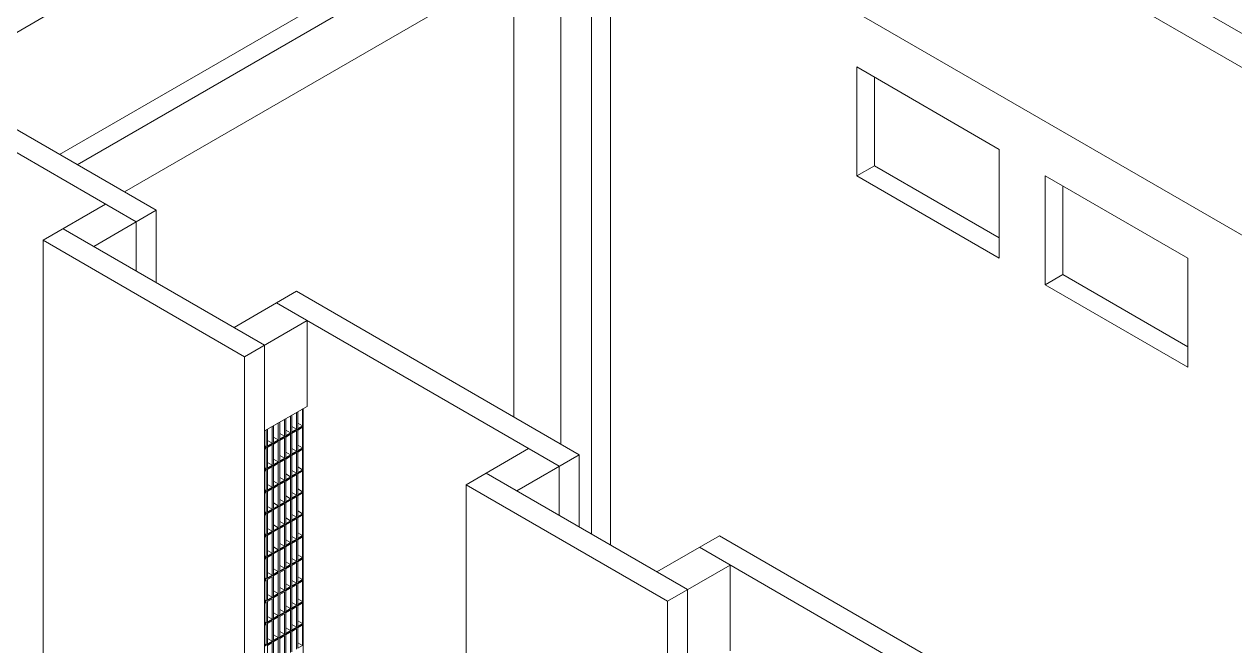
# Model space of a CAD drawing. Header units: millimetres. Extents: x -312439 to 477422, y -331570 to 212570.
# Drawn here: x 388823 to 393273, y 107682 to 109965 of the extents above; entities that cross this region are included whole.
import ezdxf

# ---------------------------------------------------------------- set-up
doc = ezdxf.new("R2010")
doc.units = ezdxf.units.MM

msp = doc.modelspace()

# ---------------------------------------------------------------- linework, layer by layer
at = {"color": 0, "linetype": 'Continuous', "lineweight": 0, "extrusion": (0, 0.816497, 0.57735)}
for p, q in [((388485.886, 109756.408), (391537.297, 111518.141)), ((391151.417, 111170.338), (395607.682, 108597.512)), ((391043.15, 111107.83), (395499.415, 108535.004)), ((391108.11, 110655.272), (389018.559, 109448.87)), ((390731.341, 110512.754), (388953.599, 109486.374)), ((391108.11, 110455.247), (389191.786, 109348.857)), ((391108.11, 110455.247), (395253.039, 108062.171)), ((390978.19, 108052.443), (390978.19, 110380.237)), ((390908.899, 108092.448), (390908.899, 110340.232)), ((390796.302, 108422.49), (390796.302, 110275.224)), ((390623.075, 108522.502), (390623.075, 110175.212)), ((388269.352, 109881.424), (389308.715, 109281.348)), ((389235.093, 109238.843), (388195.731, 109838.919)), ((391883.301, 109807.665), (392407.313, 109505.127)), ((391883.301, 109407.614), (391883.301, 109807.665)), ((391948.261, 109770.16), (391948.261, 109445.119)), ((392407.313, 109505.127), (392407.313, 109105.076)), ((391883.301, 109407.614), (391948.261, 109445.119)), ((391948.261, 109445.119), (392407.313, 109180.085)), ((392407.313, 109105.076), (391883.301, 109407.614)), ((392576.209, 109407.614), (393100.221, 109105.076)), ((392576.209, 109007.564), (392576.209, 109407.614)), ((392641.169, 109370.11), (392641.169, 109045.068)), ((388892.97, 109171.334), (389122.496, 109303.851)), ((389079.189, 109148.832), (389308.715, 109281.348)), ((389308.715, 109016.315), (389308.715, 109281.348)), ((388966.591, 109213.84), (389707.137, 108786.286)), ((389235.093, 109058.82), (389235.093, 109238.843)), ((389633.515, 108743.78), (388892.97, 109171.334)), ((388892.97, 105295.844), (388892.97, 109171.334)), ((393100.221, 109105.076), (393100.221, 108705.025)), ((392576.209, 109007.564), (392641.169, 109045.068)), ((392641.169, 109045.068), (393100.221, 108780.035)), ((389594.539, 108851.294), (389824.065, 108983.811)), ((389824.065, 108983.811), (390863.427, 108383.735)), ((393100.221, 108705.025), (392576.209, 109007.564)), ((390789.806, 108341.229), (389750.443, 108941.305)), ((389863.041, 108876.297), (389633.515, 108743.78)), ((389863.041, 108876.297), (389863.041, 108561.257)), ((389707.137, 104985.804), (389707.137, 108786.286)), ((389633.515, 104868.289), (389633.515, 108743.78)), ((389863.041, 108561.257), (389707.137, 108471.246)), ((389806.855, 108528.818), (389806.855, 108467.251)), ((389824.178, 108477.252), (389824.178, 108538.819)), ((389829.127, 108541.677), (389829.127, 108480.11)), ((389846.45, 108490.111), (389846.45, 108551.678)), ((389848.925, 105178.99), (389848.925, 108553.107)), ((389707.137, 108406.821), (389848.925, 108488.683)), ((389735.091, 108425.818), (389735.091, 108487.385)), ((389740.04, 108490.242), (389740.04, 108428.675)), ((389757.362, 108438.676), (389757.362, 108500.244)), ((389762.311, 108503.101), (389762.311, 108441.534)), ((389779.634, 108451.535), (389779.634, 108513.102)), ((389784.583, 108515.959), (389784.583, 108454.392)), ((389801.906, 108464.394), (389801.906, 108525.961)), ((389806.855, 108487.254), (389824.178, 108477.252)), ((389829.127, 108500.112), (389846.45, 108490.111)), ((389829.127, 108480.11), (389846.45, 108490.111)), ((389846.45, 108484.396), (389829.127, 108474.395)), ((389846.45, 108409.387), (389846.45, 108484.396)), ((389712.819, 108412.959), (389712.819, 108474.526)), ((389717.768, 108477.384), (389717.768, 108415.817)), ((389740.04, 108448.678), (389757.362, 108438.676)), ((389762.311, 108461.536), (389779.634, 108451.535)), ((389762.311, 108441.534), (389779.634, 108451.535)), ((389779.634, 108445.82), (389762.311, 108435.819)), ((389779.634, 108370.811), (389779.634, 108445.82)), ((389784.583, 108474.395), (389801.906, 108464.394)), ((389784.583, 108454.392), (389801.906, 108464.394)), ((389801.906, 108458.679), (389784.583, 108448.678)), ((389784.583, 108448.678), (389784.583, 108373.668)), ((389801.906, 108383.67), (389801.906, 108458.679)), ((389806.855, 108467.251), (389824.178, 108477.252)), ((389824.178, 108471.538), (389806.855, 108461.536)), ((389806.855, 108461.536), (389806.855, 108386.527)), ((389824.178, 108396.528), (389824.178, 108471.538)), ((389829.127, 108474.395), (389829.127, 108399.385)), ((389707.137, 108416.24), (389712.819, 108412.959)), ((389707.137, 108409.679), (389712.819, 108412.959)), ((389707.137, 108326.097), (389848.925, 108407.959)), ((389712.819, 108407.244), (389707.137, 108403.964)), ((389712.819, 108332.235), (389712.819, 108407.244)), ((389717.768, 108435.819), (389735.091, 108425.818)), ((389717.768, 108415.817), (389735.091, 108425.818)), ((389735.091, 108420.103), (389717.768, 108410.102)), ((389717.768, 108410.102), (389717.768, 108335.092)), ((389735.091, 108345.094), (389735.091, 108420.103)), ((389740.04, 108428.675), (389757.362, 108438.676)), ((389757.362, 108432.962), (389740.04, 108422.96)), ((389740.04, 108422.96), (389740.04, 108347.951)), ((389757.362, 108357.952), (389757.362, 108432.962)), ((389762.311, 108435.819), (389762.311, 108360.81)), ((389806.855, 108406.529), (389824.178, 108396.528)), ((389806.855, 108386.527), (389824.178, 108396.528)), ((389829.127, 108419.388), (389846.45, 108409.387)), ((389829.127, 108399.385), (389846.45, 108409.387)), ((389846.45, 108403.672), (389829.127, 108393.671)), ((389846.45, 108328.663), (389846.45, 108403.672)), ((390447.682, 108273.721), (390677.208, 108406.237)), ((389717.768, 108355.095), (389735.091, 108345.094)), ((389740.04, 108367.954), (389757.362, 108357.952)), ((389740.04, 108347.951), (389757.362, 108357.952)), ((389757.362, 108352.238), (389740.04, 108342.236)), ((389757.362, 108277.228), (389757.362, 108352.238)), ((389762.311, 108380.812), (389779.634, 108370.811)), ((389762.311, 108360.81), (389779.634, 108370.811)), ((389779.634, 108365.096), (389762.311, 108355.095)), ((389762.311, 108355.095), (389762.311, 108280.085)), ((389779.634, 108290.087), (389779.634, 108365.096)), ((389784.583, 108393.671), (389801.906, 108383.67)), ((389784.583, 108373.668), (389801.906, 108383.67)), ((389801.906, 108377.955), (389784.583, 108367.954)), ((389784.583, 108367.954), (389784.583, 108292.944)), ((389801.906, 108302.945), (389801.906, 108377.955)), ((389824.178, 108390.813), (389806.855, 108380.812)), ((389806.855, 108380.812), (389806.855, 108305.803)), ((389824.178, 108315.804), (389824.178, 108390.813)), ((389829.127, 108393.671), (389829.127, 108318.661)), ((390633.901, 108251.218), (390863.427, 108383.735)), ((390863.427, 108118.701), (390863.427, 108383.735)), ((389707.137, 108335.516), (389712.819, 108332.235)), ((389707.137, 108328.954), (389712.819, 108332.235)), ((389707.137, 108245.373), (389848.925, 108327.234)), ((389712.819, 108326.52), (389707.137, 108323.24)), ((389712.819, 108251.511), (389712.819, 108326.52)), ((389717.768, 108335.092), (389735.091, 108345.094)), ((389735.091, 108339.379), (389717.768, 108329.378)), ((389717.768, 108329.378), (389717.768, 108254.368)), ((389735.091, 108264.369), (389735.091, 108339.379)), ((389740.04, 108342.236), (389740.04, 108267.227)), ((389784.583, 108312.947), (389801.906, 108302.945)), ((389806.855, 108325.805), (389824.178, 108315.804)), ((389806.855, 108305.803), (389824.178, 108315.804)), ((389824.178, 108310.089), (389806.855, 108300.088)), ((389824.178, 108235.08), (389824.178, 108310.089)), ((389829.127, 108338.664), (389846.45, 108328.663)), ((389829.127, 108318.661), (389846.45, 108328.663)), ((389846.45, 108322.948), (389829.127, 108312.947)), ((389829.127, 108312.947), (389829.127, 108237.937)), ((389846.45, 108247.938), (389846.45, 108322.948)), ((390521.304, 108316.226), (391261.849, 107888.672)), ((390789.806, 108161.206), (390789.806, 108341.229)), ((389717.768, 108274.371), (389735.091, 108264.369)), ((389717.768, 108254.368), (389735.091, 108264.369)), ((389740.04, 108287.229), (389757.362, 108277.228)), ((389740.04, 108267.227), (389757.362, 108277.228)), ((389757.362, 108271.513), (389740.04, 108261.512)), ((389740.04, 108261.512), (389740.04, 108186.503)), ((389757.362, 108196.504), (389757.362, 108271.513)), ((389762.311, 108300.088), (389779.634, 108290.087)), ((389762.311, 108280.085), (389779.634, 108290.087)), ((389779.634, 108284.372), (389762.311, 108274.371)), ((389762.311, 108274.371), (389762.311, 108199.361)), ((389779.634, 108209.362), (389779.634, 108284.372)), ((389784.583, 108292.944), (389801.906, 108302.945)), ((389801.906, 108297.231), (389784.583, 108287.229)), ((389784.583, 108287.229), (389784.583, 108212.22)), ((389801.906, 108222.221), (389801.906, 108297.231)), ((389806.855, 108300.088), (389806.855, 108225.078)), ((391188.228, 107846.167), (390447.682, 108273.721)), ((390447.682, 104398.23), (390447.682, 108273.721)), ((389707.137, 108254.791), (389712.819, 108251.511)), ((389707.137, 108248.23), (389712.819, 108251.511)), ((389707.137, 108164.649), (389848.925, 108246.51)), ((389712.819, 108245.796), (389707.137, 108242.516)), ((389712.819, 108170.787), (389712.819, 108245.796)), ((389735.091, 108258.655), (389717.768, 108248.653)), ((389717.768, 108248.653), (389717.768, 108173.644)), ((389735.091, 108183.645), (389735.091, 108258.655)), ((389762.311, 108219.364), (389779.634, 108209.362)), ((389784.583, 108232.222), (389801.906, 108222.221)), ((389784.583, 108212.22), (389801.906, 108222.221)), ((389806.855, 108245.081), (389824.178, 108235.08)), ((389806.855, 108225.078), (389824.178, 108235.08)), ((389824.178, 108229.365), (389806.855, 108219.364)), ((389806.855, 108219.364), (389806.855, 108144.354)), ((389824.178, 108154.355), (389824.178, 108229.365)), ((389829.127, 108257.94), (389846.45, 108247.938)), ((389829.127, 108237.937), (389846.45, 108247.938)), ((389846.45, 108242.224), (389829.127, 108232.222)), ((389829.127, 108232.222), (389829.127, 108157.213)), ((389846.45, 108167.214), (389846.45, 108242.224)), ((389707.137, 108174.067), (389712.819, 108170.787)), ((389717.768, 108193.646), (389735.091, 108183.645)), ((389717.768, 108173.644), (389735.091, 108183.645)), ((389735.091, 108177.93), (389717.768, 108167.929)), ((389735.091, 108102.921), (389735.091, 108177.93)), ((389740.04, 108206.505), (389757.362, 108196.504)), ((389740.04, 108186.503), (389757.362, 108196.504)), ((389757.362, 108190.789), (389740.04, 108180.788)), ((389740.04, 108180.788), (389740.04, 108105.778)), ((389757.362, 108115.78), (389757.362, 108190.789)), ((389762.311, 108199.361), (389779.634, 108209.362)), ((389779.634, 108203.648), (389762.311, 108193.646)), ((389762.311, 108193.646), (389762.311, 108118.637)), ((389779.634, 108128.638), (389779.634, 108203.648)), ((389801.906, 108216.506), (389784.583, 108206.505)), ((389784.583, 108206.505), (389784.583, 108131.496)), ((389801.906, 108141.497), (389801.906, 108216.506)), ((389829.127, 108177.215), (389846.45, 108167.214)), ((389707.137, 108167.506), (389712.819, 108170.787)), ((389848.925, 108165.786), (389707.137, 108083.924)), ((389712.819, 108165.072), (389707.137, 108161.791)), ((389712.819, 108090.062), (389712.819, 108165.072)), ((389717.768, 108167.929), (389717.768, 108092.92)), ((389762.311, 108138.639), (389779.634, 108128.638)), ((389762.311, 108118.637), (389779.634, 108128.638)), ((389784.583, 108151.498), (389801.906, 108141.497)), ((389784.583, 108131.496), (389801.906, 108141.497)), ((389801.906, 108135.782), (389784.583, 108125.781)), ((389801.906, 108060.773), (389801.906, 108135.782)), ((389806.855, 108164.357), (389824.178, 108154.355)), ((389806.855, 108144.354), (389824.178, 108154.355)), ((389824.178, 108148.641), (389806.855, 108138.639)), ((389806.855, 108138.639), (389806.855, 108063.63)), ((389824.178, 108073.631), (389824.178, 108148.641)), ((389829.127, 108157.213), (389846.45, 108167.214)), ((389846.45, 108161.499), (389829.127, 108151.498)), ((389829.127, 108151.498), (389829.127, 108076.489)), ((389846.45, 108086.49), (389846.45, 108161.499)), ((389707.137, 108093.343), (389712.819, 108090.062)), ((389707.137, 108086.782), (389712.819, 108090.062)), ((389707.137, 108003.2), (389848.925, 108085.062)), ((389712.819, 108084.348), (389707.137, 108081.067)), ((389712.819, 108009.338), (389712.819, 108084.348)), ((389717.768, 108112.922), (389735.091, 108102.921)), ((389717.768, 108092.92), (389735.091, 108102.921)), ((389735.091, 108097.206), (389717.768, 108087.205)), ((389717.768, 108087.205), (389717.768, 108012.195)), ((389735.091, 108022.197), (389735.091, 108097.206)), ((389740.04, 108125.781), (389757.362, 108115.78)), ((389740.04, 108105.778), (389757.362, 108115.78)), ((389757.362, 108110.065), (389740.04, 108100.064)), ((389740.04, 108100.064), (389740.04, 108025.054)), ((389757.362, 108035.055), (389757.362, 108110.065)), ((389779.634, 108122.923), (389762.311, 108112.922)), ((389762.311, 108112.922), (389762.311, 108037.913)), ((389779.634, 108047.914), (389779.634, 108122.923)), ((389784.583, 108125.781), (389784.583, 108050.771)), ((389806.855, 108083.633), (389824.178, 108073.631)), ((389829.127, 108096.491), (389846.45, 108086.49)), ((389829.127, 108076.489), (389846.45, 108086.49)), ((391149.252, 107953.68), (391378.777, 108086.197)), ((391378.777, 108086.197), (392418.14, 107486.121)), ((389740.04, 108045.057), (389757.362, 108035.055)), ((389762.311, 108057.915), (389779.634, 108047.914)), ((389762.311, 108037.913), (389779.634, 108047.914)), ((389779.634, 108042.199), (389762.311, 108032.198)), ((389779.634, 107967.19), (389779.634, 108042.199)), ((389784.583, 108070.774), (389801.906, 108060.773)), ((389784.583, 108050.771), (389801.906, 108060.773)), ((389801.906, 108055.058), (389784.583, 108045.057)), ((389784.583, 108045.057), (389784.583, 107970.047)), ((389801.906, 107980.048), (389801.906, 108055.058)), ((389806.855, 108063.63), (389824.178, 108073.631)), ((389824.178, 108067.917), (389806.855, 108057.915)), ((389806.855, 108057.915), (389806.855, 107982.906)), ((389824.178, 107992.907), (389824.178, 108067.917)), ((389846.45, 108080.775), (389829.127, 108070.774)), ((389829.127, 108070.774), (389829.127, 107995.764)), ((389846.45, 108005.766), (389846.45, 108080.775)), ((392344.518, 107443.616), (391305.156, 108043.692)), ((389707.137, 108012.619), (389712.819, 108009.338)), ((389707.137, 108006.058), (389712.819, 108009.338)), ((389848.925, 108004.337), (389707.137, 107922.476)), ((389712.819, 108003.623), (389707.137, 108000.343)), ((389712.819, 107928.614), (389712.819, 108003.623)), ((389717.768, 108032.198), (389735.091, 108022.197)), ((389717.768, 108012.195), (389735.091, 108022.197)), ((389735.091, 108016.482), (389717.768, 108006.481)), ((389717.768, 108006.481), (389717.768, 107931.471)), ((389735.091, 107941.473), (389735.091, 108016.482)), ((389740.04, 108025.054), (389757.362, 108035.055)), ((389757.362, 108029.341), (389740.04, 108019.339)), ((389740.04, 108019.339), (389740.04, 107944.33)), ((389757.362, 107954.331), (389757.362, 108029.341)), ((389762.311, 108032.198), (389762.311, 107957.188)), ((389806.855, 108002.908), (389824.178, 107992.907)), ((389829.127, 108015.767), (389846.45, 108005.766)), ((389829.127, 107995.764), (389846.45, 108005.766)), ((389846.45, 108000.051), (389829.127, 107990.05)), ((389846.45, 107925.041), (389846.45, 108000.051)), ((389717.768, 107951.474), (389735.091, 107941.473)), ((389740.04, 107964.332), (389757.362, 107954.331)), ((389740.04, 107944.33), (389757.362, 107954.331)), ((389762.311, 107977.191), (389779.634, 107967.19)), ((389762.311, 107957.188), (389779.634, 107967.19)), ((389779.634, 107961.475), (389762.311, 107951.474)), ((389762.311, 107951.474), (389762.311, 107876.464)), ((389779.634, 107886.466), (389779.634, 107961.475)), ((389784.583, 107990.05), (389801.906, 107980.048)), ((389784.583, 107970.047), (389801.906, 107980.048)), ((389801.906, 107974.334), (389784.583, 107964.332)), ((389784.583, 107964.332), (389784.583, 107889.323)), ((389801.906, 107899.324), (389801.906, 107974.334)), ((389806.855, 107982.906), (389824.178, 107992.907)), ((389824.178, 107987.192), (389806.855, 107977.191)), ((389806.855, 107977.191), (389806.855, 107902.182)), ((389824.178, 107912.183), (389824.178, 107987.192)), ((389829.127, 107990.05), (389829.127, 107915.04)), ((391417.754, 107978.683), (391188.228, 107846.167)), ((391417.754, 107978.683), (391417.754, 107663.643)), ((389707.137, 107931.894), (389712.819, 107928.614)), ((389707.137, 107925.333), (389712.819, 107928.614)), ((389848.925, 107923.613), (389707.137, 107841.752)), ((389712.819, 107922.899), (389707.137, 107919.619)), ((389712.819, 107847.89), (389712.819, 107922.899)), ((389717.768, 107931.471), (389735.091, 107941.473)), ((389735.091, 107935.758), (389717.768, 107925.757)), ((389717.768, 107925.757), (389717.768, 107850.747)), ((389735.091, 107860.748), (389735.091, 107935.758)), ((389757.362, 107948.616), (389740.04, 107938.615)), ((389740.04, 107938.615), (389740.04, 107863.606)), ((389757.362, 107873.607), (389757.362, 107948.616)), ((389784.583, 107909.325), (389801.906, 107899.324)), ((389806.855, 107922.184), (389824.178, 107912.183)), ((389806.855, 107902.182), (389824.178, 107912.183)), ((389824.178, 107906.468), (389806.855, 107896.467)), ((389824.178, 107831.459), (389824.178, 107906.468)), ((389829.127, 107935.043), (389846.45, 107925.041)), ((389829.127, 107915.04), (389846.45, 107925.041)), ((389846.45, 107919.327), (389829.127, 107909.325)), ((389829.127, 107909.325), (389829.127, 107834.316)), ((389846.45, 107844.317), (389846.45, 107919.327)), ((389717.768, 107870.75), (389735.091, 107860.748)), ((389717.768, 107850.747), (389735.091, 107860.748)), ((389740.04, 107883.608), (389757.362, 107873.607)), ((389740.04, 107863.606), (389757.362, 107873.607)), ((389757.362, 107867.892), (389740.04, 107857.891)), ((389757.362, 107792.883), (389757.362, 107867.892)), ((389762.311, 107896.467), (389779.634, 107886.466)), ((389762.311, 107876.464), (389779.634, 107886.466)), ((389779.634, 107880.751), (389762.311, 107870.75)), ((389762.311, 107870.75), (389762.311, 107795.74)), ((389779.634, 107805.741), (389779.634, 107880.751)), ((389784.583, 107889.323), (389801.906, 107899.324)), ((389801.906, 107893.609), (389784.583, 107883.608)), ((389784.583, 107883.608), (389784.583, 107808.599)), ((389801.906, 107818.6), (389801.906, 107893.609)), ((389806.855, 107896.467), (389806.855, 107821.457)), ((391261.849, 104088.191), (391261.849, 107888.672)), ((389707.137, 107851.17), (389712.819, 107847.89)), ((389707.137, 107844.609), (389712.819, 107847.89)), ((389707.137, 107761.028), (389848.925, 107842.889)), ((389712.819, 107842.175), (389707.137, 107838.894)), ((389712.819, 107767.165), (389712.819, 107842.175)), ((389735.091, 107855.034), (389717.768, 107845.032)), ((389717.768, 107845.032), (389717.768, 107770.023)), ((389735.091, 107780.024), (389735.091, 107855.034)), ((389740.04, 107857.891), (389740.04, 107782.881)), ((389784.583, 107828.601), (389801.906, 107818.6)), ((389784.583, 107808.599), (389801.906, 107818.6)), ((389806.855, 107841.46), (389824.178, 107831.459)), ((389806.855, 107821.457), (389824.178, 107831.459)), ((389824.178, 107825.744), (389806.855, 107815.743)), ((389824.178, 107750.734), (389824.178, 107825.744)), ((389829.127, 107854.318), (389846.45, 107844.317)), ((389829.127, 107834.316), (389846.45, 107844.317)), ((389846.45, 107838.602), (389829.127, 107828.601)), ((389829.127, 107828.601), (389829.127, 107753.592)), ((389846.45, 107763.593), (389846.45, 107838.602)), ((391188.228, 103970.676), (391188.228, 107846.167)), ((389717.768, 107790.025), (389735.091, 107780.024)), ((389717.768, 107770.023), (389735.091, 107780.024)), ((389735.091, 107774.309), (389717.768, 107764.308)), ((389735.091, 107699.3), (389735.091, 107774.309)), ((389740.04, 107802.884), (389757.362, 107792.883)), ((389740.04, 107782.881), (389757.362, 107792.883)), ((389757.362, 107787.168), (389740.04, 107777.167)), ((389740.04, 107777.167), (389740.04, 107702.157)), ((389757.362, 107712.158), (389757.362, 107787.168)), ((389762.311, 107815.743), (389779.634, 107805.741)), ((389762.311, 107795.74), (389779.634, 107805.741)), ((389779.634, 107800.027), (389762.311, 107790.025)), ((389762.311, 107790.025), (389762.311, 107715.016)), ((389779.634, 107725.017), (389779.634, 107800.027)), ((389801.906, 107812.885), (389784.583, 107802.884)), ((389784.583, 107802.884), (389784.583, 107727.874)), ((389801.906, 107737.876), (389801.906, 107812.885)), ((389806.855, 107815.743), (389806.855, 107740.733)), ((389829.127, 107773.594), (389846.45, 107763.593)), ((389707.137, 107770.446), (389712.819, 107767.165)), ((389707.137, 107763.885), (389712.819, 107767.165)), ((389707.137, 107680.303), (389848.925, 107762.165)), ((389712.819, 107761.451), (389707.137, 107758.17)), ((389712.819, 107686.441), (389712.819, 107761.451)), ((389717.768, 107764.308), (389717.768, 107689.299)), ((389762.311, 107735.018), (389779.634, 107725.017)), ((389784.583, 107747.877), (389801.906, 107737.876)), ((389784.583, 107727.874), (389801.906, 107737.876)), ((389801.906, 107732.161), (389784.583, 107722.16)), ((389801.906, 107657.151), (389801.906, 107732.161)), ((389806.855, 107760.736), (389824.178, 107750.734)), ((389806.855, 107740.733), (389824.178, 107750.734)), ((389824.178, 107745.02), (389806.855, 107735.018)), ((389806.855, 107735.018), (389806.855, 107660.009)), ((389824.178, 107670.01), (389824.178, 107745.02)), ((389829.127, 107753.592), (389846.45, 107763.593)), ((389846.45, 107757.878), (389829.127, 107747.877)), ((389829.127, 107747.877), (389829.127, 107672.867)), ((389846.45, 107682.869), (389846.45, 107757.878)), ((389707.137, 107689.722), (389712.819, 107686.441)), ((389707.137, 107683.161), (389712.819, 107686.441)), ((389717.768, 107709.301), (389735.091, 107699.3)), ((389717.768, 107689.299), (389735.091, 107699.3)), ((389735.091, 107693.585), (389717.768, 107683.584)), ((389717.768, 107683.584), (389717.768, 107608.574)), ((389735.091, 107618.576), (389735.091, 107693.585)), ((389740.04, 107722.16), (389757.362, 107712.158)), ((389740.04, 107702.157), (389757.362, 107712.158)), ((389757.362, 107706.444), (389740.04, 107696.442)), ((389740.04, 107696.442), (389740.04, 107621.433)), ((389757.362, 107631.434), (389757.362, 107706.444)), ((389762.311, 107715.016), (389779.634, 107725.017)), ((389779.634, 107719.302), (389762.311, 107709.301)), ((389762.311, 107709.301), (389762.311, 107634.292)), ((389779.634, 107644.293), (389779.634, 107719.302)), ((389784.583, 107722.16), (389784.583, 107647.15)), ((389829.127, 107692.87), (389846.45, 107682.869)), ((389829.127, 107672.867), (389846.45, 107682.869))]:
    msp.add_line(p, q, dxfattribs=at)

doc.saveas('drawing.dxf')
